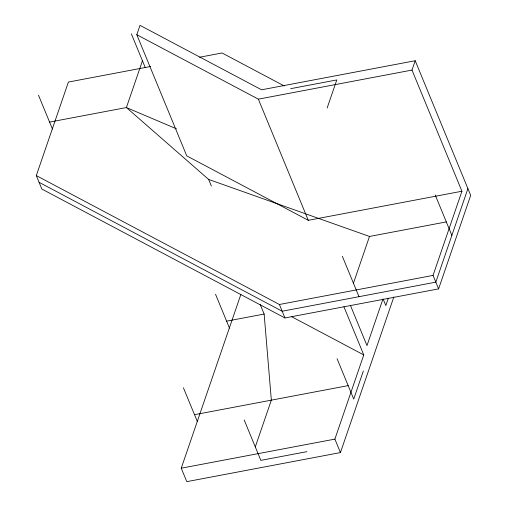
<?xml version="1.0" encoding="UTF-8"?>
<svg xmlns="http://www.w3.org/2000/svg" width="507" height="507" viewBox="0 0 507 507"><rect width="100%" height="100%" fill="white"/><g stroke="black" fill="none" stroke-linecap="round" stroke-linejoin="round"><path stroke-width="0.76" d="M415.208 60.726L411.995 70.074L461.934 191.234L308.288 220.311L186.741 155.864L136.801 34.704L140.014 25.35L261.561 89.802L415.208 60.726L470.692 195.347L438.599 288.876L284.953 317.952L41.853 189.048L36.308 175.587L68.401 82.058L150.661 66.493M142.454 60.789L126.401 107.554L49.578 122.092M393.85 296.937L340.438 452.574L186.791 481.65L181.246 468.189L240.945 294.218M327.148 107.997L336.781 79.941L290.688 88.662M255.294 446.921L271.34 400.156L264.141 314.061L260.218 304.549M353.449 283.217L369.502 236.452L446.325 221.914M340.438 452.574L334.886 439.113L363.779 354.932L343.923 306.76M382.905 299.193L366.986 345.584L350.438 305.436M363.342 371.016L353.715 399.079L337.066 358.69M388.343 298.167L385.808 305.55L383.134 299.06M438.599 288.876L433.048 275.409L461.934 191.234M467.917 188.617L435.824 282.146L282.177 311.222L39.083 182.317M199.543 57.24L222.047 52.981L284.218 85.949M136.801 34.704L258.355 99.157L411.995 70.074M36.308 175.587L279.401 304.492L433.048 275.409M226.616 321.165L264.141 314.061M194.517 414.694L348.163 385.618M181.246 468.189L334.886 439.113M306.931 451.655L260.839 460.381L244.197 419.992M176.544 128.854L126.401 107.554L208.65 179.44L369.502 236.452M291.823 316.78L363.779 354.932M435.228 194.992L451.87 235.381M342.352 256.295L359 296.684M258.355 99.157L308.288 220.311M279.401 304.492L284.953 317.952M208.65 179.44L211.368 186.025M131.357 33.861L145.325 67.761M215.519 294.237L229.487 328.137M183.42 387.766L197.394 421.666M38.481 95.164L52.455 129.063"/></g></svg>
